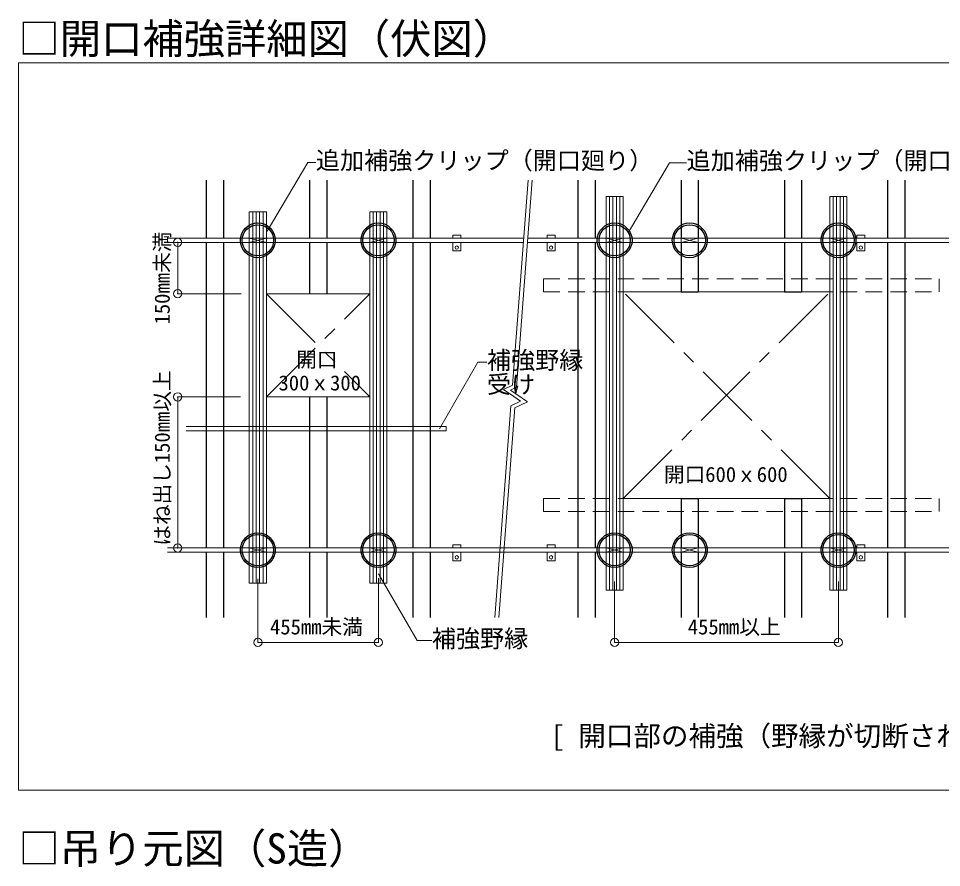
# Model space of a CAD drawing. Units: millimetres, scale not verified. Extents: x -7800 to 7800, y -5387 to 5300.
# Drawn here: x 80 to 2762, y -31 to 2436 of the extents above; entities that cross this region are included whole.
import ezdxf
from ezdxf.enums import TextEntityAlignment as Align

# ---------------------------------------------------------------- set-up
doc = ezdxf.new("R2010")
doc.units = ezdxf.units.MM
doc.header["$LTSCALE"] = 40
doc.header["$PDMODE"] = 32
doc.header["$PDSIZE"] = 24
doc.linetypes.add('CHAIN1', pattern=[8, 5, -1, 1, -1])
doc.linetypes.add('DASHED1', pattern=[1.8, 1.2, -0.6])
for name, color, linetype, lineweight in [('7-0_中心線', 4, 'CHAIN1', 9), ('7-1_吊り材', 7, 'Continuous', 18), ('7-2_野縁受け', 3, 'Continuous', 18), ('7-3_野縁', 2, 'Continuous', 25), ('7-4_ブレース・補強材', 4, 'Continuous', 9), ('7-5_寸法', 4, 'Continuous', 9), ('7-6_文字', 7, 'Continuous', 18), ('7-A_クリップ', 7, 'Continuous', 18), ('7-C_ビス・アンカーボルト・強調図形', 2, 'Continuous', 25), ('F-3_野縁', 3, 'Continuous', 18)]:
    doc.layers.add(name, color=color, linetype=linetype, lineweight=lineweight)
doc.layers.add('F-6_文字', color=7, linetype='Continuous')
doc.styles.add('ＭＳ ゴシック', font='')
doc.styles.get('ＭＳ ゴシック').set_extended_font_data('MS Gothic')

msp = doc.modelspace()

# ---------------------------------------------------------------- linework, layer by layer
at = {"layer": '7-0_中心線', "linetype": 'Continuous'}
for p, q in [((1560.6, 1966.11), (1515.33, 1370.44)), ((1572.64, 1966.11), (1526.95, 1364.92)), ((1489.41, 1357.98), (1515.33, 1370.44)), ((1518.87, 1337.85), (1489.41, 1357.98)), ((1509.35, 1356.47), (1526.95, 1364.92)), ((1558.75, 1322.71), (1509.35, 1356.47)), ((1538.81, 1324.23), (1510.8, 1310.77)), ((1518.87, 1337.85), (1538.81, 1324.23)), ((1558.75, 1322.71), (1522.41, 1305.26)), ((1510.8, 1310.77), (1464.08, 696.05)), ((1522.41, 1305.26), (1476.12, 696.05))]:
    msp.add_line(p, q, dxfattribs=at)
at = {"layer": '7-0_中心線'}
for p, q in [((800.78, 1336.76), (1100.78, 1636.76)), ((800.78, 1636.76), (1100.78, 1336.76)), ((1837.31, 1041.76), (2437.31, 1641.76)), ((2437.31, 1041.76), (1837.31, 1641.76)), ((775.78, 807.75), (775.78, 623.39)), ((1125.78, 810.4), (1125.78, 623.39)), ((1812.31, 800.33), (1812.31, 623.39)), ((2462.31, 800.33), (2462.31, 623.39))]:
    msp.add_line(p, q, dxfattribs=at)
at = {"layer": '7-1_吊り材'}
for p, q in [((1341.97, 1797.76), (1341.97, 1806.56)), ((1341.97, 1806.56), (1364.97, 1806.56)), ((1364.97, 1806.56), (1364.97, 1797.76)), ((1616.1, 1806.56), (1616.1, 1797.76)), ((1639.1, 1806.56), (1616.1, 1806.56)), ((1639.1, 1797.76), (1639.1, 1806.56)), ((2516.1, 1806.56), (2516.1, 1797.76)), ((2539.1, 1806.56), (2516.1, 1806.56)), ((2539.1, 1797.76), (2539.1, 1806.56)), ((1341.97, 1785.76), (1341.97, 1760.76)), ((1364.97, 1760.76), (1364.97, 1785.76)), ((1616.1, 1760.76), (1616.1, 1785.76)), ((1639.1, 1785.76), (1639.1, 1760.76)), ((2516.1, 1760.76), (2516.1, 1785.76)), ((2539.1, 1785.76), (2539.1, 1760.76)), ((1341.97, 1760.76), (1364.97, 1760.76)), ((1639.1, 1760.76), (1616.1, 1760.76)), ((2539.1, 1760.76), (2516.1, 1760.76)), ((1341.97, 897.76), (1341.97, 906.56)), ((1341.97, 906.56), (1364.97, 906.56)), ((1341.97, 885.76), (1341.97, 860.76)), ((1364.97, 906.56), (1364.97, 897.76)), ((1364.97, 860.76), (1364.97, 885.76)), ((1616.1, 906.56), (1616.1, 897.76)), ((1639.1, 906.56), (1616.1, 906.56)), ((1616.1, 860.76), (1616.1, 885.76)), ((1639.1, 897.76), (1639.1, 906.56)), ((1639.1, 885.76), (1639.1, 860.76)), ((2516.1, 906.56), (2516.1, 897.76)), ((2539.1, 906.56), (2516.1, 906.56)), ((2516.1, 860.76), (2516.1, 885.76)), ((2539.1, 897.76), (2539.1, 906.56)), ((2539.1, 885.76), (2539.1, 860.76)), ((1341.97, 860.76), (1364.97, 860.76)), ((1639.1, 860.76), (1616.1, 860.76)), ((2539.1, 860.76), (2516.1, 860.76))]:
    msp.add_line(p, q, dxfattribs=at)
for centre in [(1353.47, 1770.76), (1627.6, 1770.76), (2527.6, 1770.76), (1353.47, 870.76), (1627.6, 870.76), (2527.6, 870.76)]:
    msp.add_circle(centre, 5, dxfattribs=at)
at = {"layer": '7-2_野縁受け'}
for p, q in [((1547.81, 1797.76), (512.86, 1797.76)), ((1559.84, 1797.76), (2852.56, 1797.76)), ((1546.89, 1785.76), (512.86, 1785.76)), ((1558.93, 1785.76), (2851.65, 1785.76)), ((1489.62, 897.76), (512.86, 897.76)), ((1490.54, 885.76), (512.86, 885.76)), ((1490.54, 885.76), (2783.25, 885.76)), ((1491.45, 897.76), (2784.16, 897.76))]:
    msp.add_line(p, q, dxfattribs=at)
at = {"layer": '7-3_野縁'}
for p, q in [((625.78, 1966.11), (625.78, 1797.76)), ((675.78, 1966.11), (675.78, 1797.76)), ((925.78, 1966.11), (925.78, 1797.76)), ((975.78, 1966.11), (975.78, 1797.76)), ((1225.78, 1966.11), (1225.78, 1797.76)), ((1275.78, 1966.11), (1275.78, 1797.76)), ((1705.3, 1966.11), (1705.3, 1797.76)), ((1755.3, 1966.11), (1755.3, 1797.76)), ((2005.3, 1966.11), (2005.3, 1797.76)), ((2055.3, 1966.11), (2055.3, 1797.76)), ((2305.3, 1966.11), (2305.3, 1797.76)), ((2355.3, 1966.11), (2355.3, 1797.76)), ((2605.3, 1966.11), (2605.3, 1797.76)), ((2655.3, 1966.11), (2655.3, 1797.76)), ((625.78, 1785.76), (625.78, 1642.76)), ((675.78, 1785.76), (675.78, 1642.76)), ((925.78, 1785.76), (925.78, 1642.76)), ((975.78, 1785.76), (975.78, 1642.76)), ((1225.78, 1785.76), (1225.78, 1641.76)), ((1275.78, 1785.76), (1275.78, 1641.76)), ((1705.3, 1785.76), (1705.3, 1641.76)), ((1755.3, 1785.76), (1755.3, 1641.76)), ((2005.3, 1785.76), (2005.3, 1641.76)), ((2055.3, 1785.76), (2055.3, 1641.76)), ((2305.3, 1785.76), (2305.3, 1641.76)), ((2355.3, 1785.76), (2355.3, 1641.76)), ((2605.3, 1785.76), (2605.3, 1641.76)), ((625.78, 1642.76), (625.78, 1041.76)), ((675.78, 1642.76), (675.78, 1041.76)), ((925.78, 1642.76), (925.78, 1636.76)), ((975.78, 1642.76), (975.78, 1636.76)), ((1225.78, 1641.76), (1225.78, 1041.76)), ((1275.78, 1641.76), (1275.78, 1041.76)), ((1705.3, 1641.76), (1705.3, 1041.76)), ((1755.3, 1641.76), (1755.3, 1041.76)), ((2005.3, 1641.76), (2055.3, 1641.76)), ((2305.3, 1641.76), (2355.3, 1641.76)), ((2605.3, 1641.76), (2605.3, 1041.76)), ((925.78, 1336.76), (925.78, 1041.76)), ((975.78, 1336.76), (975.78, 1041.76)), ((625.78, 1041.76), (625.78, 897.76)), ((675.78, 1041.76), (675.78, 897.76)), ((925.78, 1041.76), (925.78, 897.76)), ((975.78, 1041.76), (975.78, 897.76)), ((1225.78, 1041.76), (1225.78, 897.76)), ((1275.78, 1041.76), (1275.78, 897.76)), ((1705.3, 1041.76), (1705.3, 897.76)), ((1755.3, 1041.76), (1755.3, 897.76)), ((2005.3, 1041.76), (2055.3, 1041.76)), ((2005.3, 1041.76), (2005.3, 897.76)), ((2055.3, 1041.76), (2055.3, 897.76)), ((2305.3, 1041.76), (2355.3, 1041.76)), ((2305.3, 1041.76), (2305.3, 897.76)), ((2355.3, 1041.76), (2355.3, 897.76)), ((2605.3, 1041.76), (2605.3, 897.76)), ((2655.3, 1041.76), (2655.3, 897.76)), ((625.78, 885.76), (625.78, 696.05)), ((675.78, 885.76), (675.78, 696.05)), ((925.78, 885.76), (925.78, 696.05)), ((975.78, 885.76), (975.78, 696.05)), ((1225.78, 885.76), (1225.78, 696.05)), ((1275.78, 885.76), (1275.78, 696.05)), ((1705.3, 885.76), (1705.3, 696.05)), ((1755.3, 885.76), (1755.3, 696.05)), ((2005.3, 885.76), (2005.3, 696.05)), ((2055.3, 885.76), (2055.3, 696.05)), ((2305.3, 885.76), (2305.3, 696.05)), ((2355.3, 885.76), (2355.3, 696.05)), ((2605.3, 885.76), (2605.3, 696.05)), ((2655.3, 885.76), (2655.3, 696.05))]:
    msp.add_line(p, q, dxfattribs=at)
msp.add_lwpolyline([(2655.3, 1785.76), (2655.3, 1641.76), (2655.3, 1041.76)], dxfattribs=at)
at = {"layer": '7-4_ブレース・補強材'}
for p, q in [((1787.31, 775.24), (1787.31, 1919.49)), ((1787.31, 1919.49), (1837.31, 1919.49)), ((1797.31, 775.24), (1797.31, 1919.49)), ((1807.31, 775.24), (1807.31, 1919.49)), ((1817.31, 775.24), (1817.31, 1919.49)), ((1827.31, 775.24), (1827.31, 1919.49)), ((1837.31, 1797.76), (1837.31, 1919.49)), ((2437.31, 1797.76), (2437.31, 1919.49)), ((2437.31, 1919.49), (2487.31, 1919.49)), ((2447.31, 1919.49), (2447.31, 775.24)), ((2457.31, 1919.49), (2457.31, 775.24)), ((2467.31, 1919.49), (2467.31, 775.24)), ((2477.31, 1919.49), (2477.31, 775.24)), ((2487.31, 1919.49), (2487.31, 775.24)), ((750.78, 1874.42), (800.78, 1874.42)), ((750.78, 1874.42), (750.78, 795.57)), ((760.78, 1874.42), (760.78, 795.57)), ((770.78, 1874.42), (770.78, 795.57)), ((780.78, 1874.42), (780.78, 795.57)), ((790.78, 1874.42), (790.78, 795.57)), ((800.78, 1874.42), (800.78, 795.57)), ((800.78, 1874.42), (800.78, 795.57)), ((1100.78, 1874.42), (1150.78, 1874.42)), ((1100.78, 1874.42), (1100.78, 795.57)), ((1110.78, 1874.42), (1110.78, 795.57)), ((1120.78, 1874.42), (1120.78, 795.57)), ((1130.78, 1874.42), (1130.78, 795.57)), ((1140.78, 1874.42), (1140.78, 795.57)), ((1150.78, 1874.42), (1150.78, 795.57)), ((1837.31, 1641.76), (1837.31, 1785.76)), ((2437.31, 1641.76), (2437.31, 1785.76)), ((1837.31, 1641.76), (1837.31, 1041.76)), ((2437.31, 1641.76), (2437.31, 1041.76)), ((567.73, 1250.57), (1323.21, 1250.57)), ((567.73, 1238.57), (1323.21, 1238.57)), ((1323.21, 1250.57), (1323.21, 1238.57)), ((1837.31, 1041.76), (1837.31, 897.76)), ((2437.31, 1041.76), (2437.31, 897.76)), ((1837.31, 885.76), (1837.31, 775.24)), ((2437.31, 885.76), (2437.31, 775.24)), ((750.78, 795.57), (800.78, 795.57)), ((1100.78, 795.57), (1150.78, 795.57)), ((1787.31, 775.24), (1837.31, 775.24)), ((2437.31, 775.24), (2487.31, 775.24))]:
    msp.add_line(p, q, dxfattribs=at)
at = {"layer": '7-4_ブレース・補強材', "linetype": 'DASHED1'}
for p, q in [((1605.3, 1679.76), (1605.3, 1641.76)), ((1605.3, 1641.76), (2755.3, 1641.76)), ((1605.3, 1041.76), (1605.3, 1003.76)), ((1605.3, 1041.76), (2755.3, 1041.76)), ((2755.3, 1041.76), (2755.3, 1003.76)), ((1605.3, 1003.76), (2755.3, 1003.76))]:
    msp.add_line(p, q, dxfattribs=at)
msp.add_lwpolyline([(1605.3, 1679.76), (2755.3, 1679.76), (2755.3, 1641.76)], dxfattribs=at)
at = {"layer": '7-5_寸法'}
for p, q in [((542.8, 1785.76), (542.8, 1636.76)), ((542.8, 1636.76), (727.4, 1636.76)), ((1100.78, 1636.76), (800.78, 1636.76)), ((800.78, 1336.76), (800.78, 1636.76)), ((800.78, 1636.76), (1100.78, 1636.76)), ((1100.78, 1636.76), (1100.78, 1336.76)), ((1837.31, 1041.76), (1837.31, 1641.76)), ((1837.31, 1641.76), (2437.31, 1641.76)), ((2437.31, 1641.76), (2437.31, 1041.76)), ((542.8, 1336.76), (725.21, 1336.76)), ((542.8, 897.76), (542.8, 1336.76)), ((1100.78, 1336.76), (800.78, 1336.76)), ((1100.78, 1336.76), (800.78, 1336.76)), ((2437.31, 1041.76), (1837.31, 1041.76)), ((775.78, 623.39), (1125.78, 623.39)), ((1812.31, 623.39), (2462.31, 623.39))]:
    msp.add_line(p, q, dxfattribs=at)
at = {"layer": '7-5_寸法', "color": 7}
for p in [(542.8, 1785.76), (542.8, 1636.76), (542.8, 1336.76), (542.8, 897.76), (775.78, 623.39), (1125.78, 623.39), (1812.31, 623.39), (2462.31, 623.39)]:
    msp.add_point(p, dxfattribs=at)
at = {"layer": '7-6_文字'}
for points in [[(802.83, 1818.11), (920.83, 2017.8), (944.32, 2017.8)], [(1851.46, 1813.48), (1971.94, 2017.37), (2021.36, 2017.37)], [(1302.94, 1243.72), (1414.78, 1437.44), (1441.25, 1437.44)], [(1126.11, 822.44), (1238.08, 628.51), (1281.14, 628.51)]]:
    msp.add_lwpolyline(points, dxfattribs=at)
at = {"layer": '7-A_クリップ'}
for p, q in [((750.78, 1797.76), (750.78, 1785.76)), ((800.78, 1797.76), (750.78, 1785.76)), ((750.78, 1797.76), (800.78, 1785.76)), ((750.78, 1797.76), (800.78, 1797.76)), ((800.78, 1785.76), (800.78, 1797.76)), ((1100.78, 1797.76), (1100.78, 1785.76)), ((1150.78, 1797.76), (1100.78, 1785.76)), ((1100.78, 1797.76), (1150.78, 1785.76)), ((1100.78, 1797.76), (1150.78, 1797.76)), ((1150.78, 1785.76), (1150.78, 1797.76)), ((1787.31, 1797.76), (1787.31, 1785.76)), ((1837.31, 1797.76), (1787.31, 1785.76)), ((1787.31, 1797.76), (1837.31, 1785.76)), ((1787.31, 1797.76), (1837.31, 1797.76)), ((1837.31, 1785.76), (1837.31, 1797.76)), ((2005.3, 1797.76), (2005.3, 1785.76)), ((2055.3, 1797.76), (2005.3, 1785.76)), ((2005.3, 1797.76), (2055.3, 1785.76)), ((2005.3, 1797.76), (2055.3, 1797.76)), ((2055.3, 1785.76), (2055.3, 1797.76)), ((2437.31, 1797.76), (2437.31, 1785.76)), ((2487.31, 1797.76), (2437.31, 1785.76)), ((2437.31, 1797.76), (2487.31, 1785.76)), ((2437.31, 1797.76), (2487.31, 1797.76)), ((2487.31, 1785.76), (2487.31, 1797.76)), ((750.78, 1785.76), (800.78, 1785.76)), ((1100.78, 1785.76), (1150.78, 1785.76)), ((1787.31, 1785.76), (1837.31, 1785.76)), ((2005.3, 1785.76), (2055.3, 1785.76)), ((2437.31, 1785.76), (2487.31, 1785.76)), ((750.78, 897.76), (750.78, 885.76)), ((800.78, 897.76), (750.78, 885.76)), ((750.78, 897.76), (800.78, 885.76)), ((750.78, 897.76), (800.78, 897.76)), ((750.78, 885.76), (800.78, 885.76)), ((800.78, 885.76), (800.78, 897.76)), ((1100.78, 897.76), (1100.78, 885.76)), ((1150.78, 897.76), (1100.78, 885.76)), ((1100.78, 897.76), (1150.78, 885.76)), ((1100.78, 897.76), (1150.78, 897.76)), ((1100.78, 885.76), (1150.78, 885.76)), ((1150.78, 885.76), (1150.78, 897.76)), ((1787.31, 897.76), (1787.31, 885.76)), ((1837.31, 897.76), (1787.31, 885.76)), ((1787.31, 897.76), (1837.31, 885.76)), ((1787.31, 897.76), (1837.31, 897.76)), ((1787.31, 885.76), (1837.31, 885.76)), ((1837.31, 885.76), (1837.31, 897.76)), ((2005.3, 897.76), (2005.3, 885.76)), ((2055.3, 897.76), (2005.3, 885.76)), ((2005.3, 897.76), (2055.3, 885.76)), ((2005.3, 897.76), (2055.3, 897.76)), ((2005.3, 885.76), (2055.3, 885.76)), ((2055.3, 885.76), (2055.3, 897.76)), ((2437.31, 897.76), (2437.31, 885.76)), ((2487.31, 897.76), (2437.31, 885.76)), ((2437.31, 897.76), (2487.31, 885.76)), ((2437.31, 897.76), (2487.31, 897.76)), ((2437.31, 885.76), (2487.31, 885.76)), ((2487.31, 885.76), (2487.31, 897.76))]:
    msp.add_line(p, q, dxfattribs=at)
at = {"layer": '7-C_ビス・アンカーボルト・強調図形'}
for centre, radius in [((775.78, 1791.76), 50.46), ((775.78, 1791.76), 45.46), ((1125.78, 1791.76), 50.46), ((1125.78, 1791.76), 45.46), ((1812.31, 1791.76), 50.46), ((1812.31, 1791.76), 45.46), ((2030.3, 1791.76), 50.46), ((2030.3, 1791.76), 45.46), ((2462.31, 1791.76), 50.46), ((2462.31, 1791.76), 45.46), ((775.78, 891.76), 50.46), ((1125.78, 891.76), 50.46), ((1812.31, 891.76), 50.46), ((2030.3, 891.76), 50.46), ((2462.31, 891.76), 50.46), ((775.78, 891.76), 45.46), ((1125.78, 891.76), 45.46), ((1812.31, 891.76), 45.46), ((2030.3, 891.76), 45.46), ((2462.31, 891.76), 45.46)]:
    msp.add_circle(centre, radius, dxfattribs=at)
at = {"layer": 'F-3_野縁'}
for p, q in [((80, 2307.34), (7640, 2307.34)), ((80, 2307.34), (80, 194.34)), ((80, 194.34), (7640, 194.34))]:
    msp.add_line(p, q, dxfattribs=at)

# ---------------------------------------------------------------- texts
at = {"layer": '7-5_寸法', "style": 'ＭＳ ゴシック'}
for s, p in [('150mm未満', (532.73, 1547.34)), ('はね出し150mm以上', (532.8, 904.26))]:
    msp.add_text(s, height=43.99, rotation=90, dxfattribs=at).set_placement(p, align=Align.BOTTOM_LEFT)
for s, p in [('開口', (886.83, 1410.14)), ('300ｘ300', (835.57, 1342.21)), ('開口600ｘ600', (1955.45, 1076.36)), ('455mm未満', (810.9, 633.39)), ('455mm以上', (2024.81, 633.39))]:
    msp.add_text(s, height=43.99, dxfattribs=at).set_placement(p, align=Align.BOTTOM_LEFT)
at = {"layer": '7-6_文字', "style": 'ＭＳ ゴシック'}
for s, height, p in [('追加補強クリップ（開口廻り）', 51.32, (944.32, 1982.8)), ('追加補強クリップ（開口廻り）', 51.32, (2021.36, 1982.37)), ('補強野縁', 51.32, (1441.25, 1402.44)), ('受け', 51.32, (1441.25, 1332.44)), ('補強野縁', 51.32, (1281.14, 593.51)), ('[ 開口部の補強（野縁が切断される場合）]', 58.65, (1626.89, 304.8))]:
    msp.add_text(s, height=height, dxfattribs=at).set_placement(p, align=Align.BOTTOM_LEFT)
at = {"layer": 'F-6_文字', "style": 'ＭＳ ゴシック'}
for s, p in [('□開口補強詳細図（伏図）', (80, 2307.34)), ('□吊り元図（S造）', (80, -45.66))]:
    msp.add_text(s, height=87.98, dxfattribs=at).set_placement(p, align=Align.BOTTOM_LEFT)

doc.saveas('drawing.dxf')
